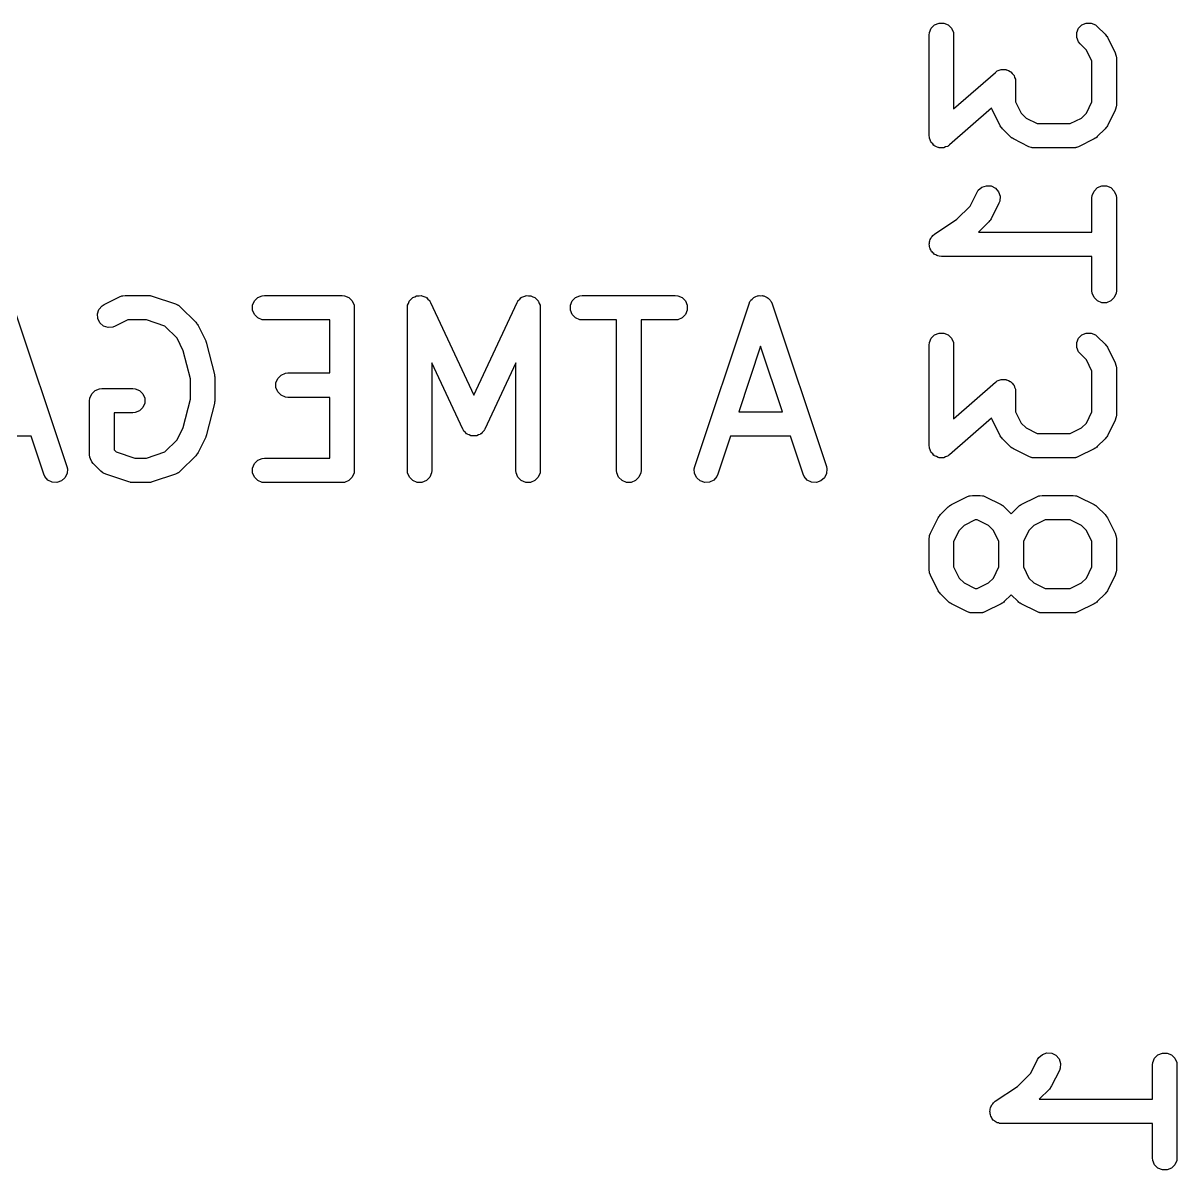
# Model space of a CAD drawing. Header units: inches. Extents: x -2.1 to 1.75, y 0.25 to 2.74.
# Drawn here: x -0.2244 to 0.0547, y 1.2605 to 1.538 of the extents above; entities that cross this region are included whole.
import ezdxf

# ---------------------------------------------------------------- set-up
doc = ezdxf.new("R2010")
doc.units = ezdxf.units.IN
doc.header["$MEASUREMENT"] = 0
doc.layers.add('BLACK', color=250, linetype='CONTINUOUS')

msp = doc.modelspace()

# ---------------------------------------------------------------- linework, layer by layer
at = {"layer": 'BLACK', "linetype": 'CONTINUOUS'}
for p, q in [((-0.00389, 1.53756), (-0.00283, 1.538)), ((-0.00283, 1.538), (-0.00168, 1.538)), ((-0.00168, 1.538), (-0.00061, 1.53756)), ((0.03173, 1.53756), (0.03279, 1.538)), ((0.03279, 1.538), (0.03395, 1.538)), ((0.03395, 1.538), (0.03501, 1.53756)), ((-0.0052, 1.5351), (-0.00515, 1.53568)), ((-0.00515, 1.53568), (-0.00471, 1.53674)), ((-0.00471, 1.53674), (-0.00389, 1.53756)), ((-0.00061, 1.53756), (0.0002, 1.53674)), ((0.0002, 1.53674), (0.00064, 1.53568)), ((0.00064, 1.53568), (0.0007, 1.5351)), ((0.03047, 1.53568), (0.03091, 1.53674)), ((0.03047, 1.53453), (0.03047, 1.53568)), ((0.03091, 1.53674), (0.03173, 1.53756)), ((0.03501, 1.53756), (0.03546, 1.53719)), ((0.03546, 1.53719), (0.03733, 1.53531)), ((0.03733, 1.53531), (0.03752, 1.53509)), ((-0.0052, 1.51073), (-0.0052, 1.5351)), ((0.0007, 1.5351), (0.0007, 1.51724)), ((0.03091, 1.53346), (0.03047, 1.53453)), ((0.03128, 1.53301), (0.03091, 1.53346)), ((0.03282, 1.53148), (0.03128, 1.53301)), ((0.03752, 1.53509), (0.03758, 1.53504)), ((0.03758, 1.53504), (0.03763, 1.53495)), ((0.03763, 1.53495), (0.0377, 1.53487)), ((0.0377, 1.53487), (0.03773, 1.53479)), ((0.03773, 1.53479), (0.03789, 1.53455)), ((0.03789, 1.53455), (0.03976, 1.5308)), ((0.03417, 1.52878), (0.03282, 1.53148)), ((0.03976, 1.5308), (0.03997, 1.53026)), ((0.03997, 1.53026), (0.03997, 1.53015)), ((0.03997, 1.53015), (0.04001, 1.53005)), ((0.04001, 1.53005), (0.04007, 1.52948)), ((0.03417, 1.51893), (0.03417, 1.52878)), ((0.04007, 1.52948), (0.04007, 1.51823)), ((0.0007, 1.51724), (0.0108, 1.52607)), ((0.0108, 1.52607), (0.01105, 1.52625)), ((0.01105, 1.52625), (0.01111, 1.52631)), ((0.01111, 1.52631), (0.01116, 1.52633)), ((0.01116, 1.52633), (0.01127, 1.52641)), ((0.01127, 1.52641), (0.01173, 1.52657)), ((0.01173, 1.52657), (0.01217, 1.52675)), ((0.01217, 1.52675), (0.01227, 1.52675)), ((0.01227, 1.52675), (0.01236, 1.52678)), ((0.01236, 1.52678), (0.01284, 1.52675)), ((0.01284, 1.52675), (0.01332, 1.52675)), ((0.01332, 1.52675), (0.01341, 1.52671)), ((0.01341, 1.52671), (0.01351, 1.5267)), ((0.01351, 1.5267), (0.01394, 1.52649)), ((0.01394, 1.52649), (0.01439, 1.52631)), ((0.01439, 1.52631), (0.01446, 1.52624)), ((0.01446, 1.52624), (0.01455, 1.52619)), ((0.01455, 1.52619), (0.01486, 1.52583)), ((0.01486, 1.52583), (0.0152, 1.52549)), ((0.0152, 1.52549), (0.01524, 1.5254)), ((0.01524, 1.5254), (0.01531, 1.52533)), ((0.01531, 1.52533), (0.01546, 1.52487)), ((0.01546, 1.52487), (0.01564, 1.52443)), ((0.01564, 1.52443), (0.01566, 1.52429)), ((0.01566, 1.52429), (0.01567, 1.52423)), ((0.01567, 1.52423), (0.01567, 1.52416)), ((0.01567, 1.52416), (0.0157, 1.52385)), ((0.0157, 1.52385), (0.0157, 1.51893)), ((0.0157, 1.51893), (0.01705, 1.51623)), ((0.03282, 1.51623), (0.03417, 1.51893)), ((0.0099, 1.51744), (-0.00031, 1.50851)), ((0.01011, 1.51691), (0.0099, 1.51744)), ((0.01198, 1.51316), (0.01011, 1.51691)), ((0.01705, 1.51623), (0.01825, 1.51503)), ((0.03162, 1.51503), (0.03282, 1.51623)), ((0.03976, 1.51691), (0.03789, 1.51316)), ((0.03997, 1.51745), (0.03976, 1.51691)), ((0.04001, 1.51765), (0.03997, 1.51755)), ((0.03997, 1.51755), (0.03997, 1.51745)), ((0.04007, 1.51823), (0.04001, 1.51765)), ((0.01214, 1.51291), (0.01198, 1.51316)), ((0.01217, 1.51284), (0.01214, 1.51291)), ((0.01825, 1.51503), (0.02094, 1.51368)), ((0.02094, 1.51368), (0.02892, 1.51368)), ((0.02892, 1.51368), (0.03162, 1.51503)), ((0.03773, 1.51291), (0.0377, 1.51284)), ((0.03789, 1.51316), (0.03773, 1.51291)), ((-0.00517, 1.51042), (-0.0052, 1.51073)), ((-0.00518, 1.51035), (-0.00517, 1.51042)), ((-0.00516, 1.51029), (-0.00518, 1.51035)), ((-0.00515, 1.51015), (-0.00516, 1.51029)), ((-0.00496, 1.50971), (-0.00515, 1.51015)), ((0.01223, 1.51276), (0.01217, 1.51284)), ((0.01229, 1.51267), (0.01223, 1.51276)), ((0.01235, 1.51262), (0.01229, 1.51267)), ((0.01253, 1.51239), (0.01235, 1.51262)), ((0.01441, 1.51052), (0.01253, 1.51239)), ((0.01463, 1.51033), (0.01441, 1.51052)), ((0.01469, 1.51027), (0.01463, 1.51033)), ((0.01477, 1.51022), (0.01469, 1.51027)), ((0.01486, 1.51015), (0.01477, 1.51022)), ((0.01493, 1.51012), (0.01486, 1.51015)), ((0.01518, 1.50996), (0.01493, 1.51012)), ((0.03494, 1.51012), (0.03469, 1.50996)), ((0.03501, 1.51015), (0.03494, 1.51012)), ((0.03509, 1.51022), (0.03501, 1.51015)), ((0.03518, 1.51027), (0.03509, 1.51022)), ((0.03523, 1.51033), (0.03518, 1.51027)), ((0.03546, 1.51052), (0.03523, 1.51033)), ((0.03733, 1.51239), (0.03546, 1.51052)), ((0.03752, 1.51262), (0.03733, 1.51239)), ((0.03758, 1.51267), (0.03752, 1.51262)), ((0.03763, 1.51276), (0.03758, 1.51267)), ((0.0377, 1.51284), (0.03763, 1.51276)), ((-0.00481, 1.50926), (-0.00496, 1.50971)), ((-0.00474, 1.50918), (-0.00481, 1.50926)), ((-0.00471, 1.50909), (-0.00474, 1.50918)), ((-0.00437, 1.50875), (-0.00471, 1.50909)), ((-0.00405, 1.50839), (-0.00437, 1.50875)), ((-0.00396, 1.50834), (-0.00405, 1.50839)), ((-0.00389, 1.50827), (-0.00396, 1.50834)), ((-0.00345, 1.50809), (-0.00389, 1.50827)), ((-0.00302, 1.50788), (-0.00345, 1.50809)), ((-0.00292, 1.50787), (-0.00302, 1.50788)), ((-0.00283, 1.50783), (-0.00292, 1.50787)), ((-0.00235, 1.50783), (-0.00283, 1.50783)), ((-0.00187, 1.5078), (-0.00235, 1.50783)), ((-0.00177, 1.50783), (-0.00187, 1.5078)), ((-0.00168, 1.50783), (-0.00177, 1.50783)), ((-0.00123, 1.50802), (-0.00168, 1.50783)), ((-0.00078, 1.50817), (-0.00123, 1.50802)), ((-0.00066, 1.50825), (-0.00078, 1.50817)), ((-0.00061, 1.50827), (-0.00066, 1.50825)), ((-0.00056, 1.50833), (-0.00061, 1.50827)), ((-0.00031, 1.50851), (-0.00056, 1.50833)), ((0.01893, 1.50809), (0.01518, 1.50996)), ((0.01947, 1.50788), (0.01893, 1.50809)), ((0.01957, 1.50787), (0.01947, 1.50788)), ((0.01967, 1.50783), (0.01957, 1.50787)), ((0.02025, 1.50778), (0.01967, 1.50783)), ((0.02962, 1.50778), (0.02025, 1.50778)), ((0.0302, 1.50783), (0.02962, 1.50778)), ((0.03029, 1.50787), (0.0302, 1.50783)), ((0.0304, 1.50788), (0.03029, 1.50787)), ((0.03094, 1.50809), (0.0304, 1.50788)), ((0.03469, 1.50996), (0.03094, 1.50809)), ((0.0047, 1.49373), (0.00636, 1.49705)), ((0.00636, 1.49705), (0.00666, 1.49754)), ((0.00666, 1.49754), (0.00754, 1.4983)), ((0.00754, 1.4983), (0.00863, 1.49866)), ((0.00863, 1.49866), (0.00978, 1.49858)), ((0.00978, 1.49858), (0.01081, 1.49806)), ((0.01081, 1.49806), (0.01156, 1.49719)), ((0.01156, 1.49719), (0.01193, 1.4961)), ((0.03417, 1.49573), (0.03422, 1.49631)), ((0.03422, 1.49631), (0.03466, 1.49737)), ((0.03466, 1.49737), (0.03548, 1.49819)), ((0.03548, 1.49819), (0.03654, 1.49863)), ((0.03654, 1.49863), (0.03769, 1.49863)), ((0.03769, 1.49863), (0.03876, 1.49819)), ((0.03876, 1.49819), (0.03957, 1.49737)), ((0.03957, 1.49737), (0.04001, 1.49631)), ((0.04001, 1.49631), (0.04007, 1.49573)), ((0.00149, 1.49053), (0.0047, 1.49373)), ((0.01164, 1.49441), (0.00976, 1.49066)), ((0.01185, 1.49495), (0.01164, 1.49441)), ((0.01193, 1.4961), (0.01185, 1.49495)), ((0.03417, 1.48744), (0.03417, 1.49573)), ((0.04007, 1.49573), (0.04007, 1.47323)), ((0.00976, 1.49066), (0.00961, 1.49041)), ((-0.00389, 1.48694), (0.00149, 1.49053)), ((0.00921, 1.48989), (0.00675, 1.48744)), ((0.0094, 1.49012), (0.00921, 1.48989)), ((0.00946, 1.49017), (0.0094, 1.49012)), ((0.00951, 1.49026), (0.00946, 1.49017)), ((0.00958, 1.49034), (0.00951, 1.49026)), ((0.00961, 1.49041), (0.00958, 1.49034)), ((-0.00515, 1.48506), (-0.00504, 1.48533)), ((-0.00515, 1.48477), (-0.00515, 1.48506)), ((-0.00504, 1.48533), (-0.00498, 1.48562)), ((-0.00498, 1.48562), (-0.00482, 1.48586)), ((-0.00482, 1.48586), (-0.00471, 1.48612)), ((-0.00471, 1.48612), (-0.0045, 1.48633)), ((-0.0045, 1.48633), (-0.00434, 1.48657)), ((-0.00434, 1.48657), (-0.00389, 1.48694)), ((-0.00389, 1.48694), (-0.00389, 1.48694)), ((-0.00389, 1.48694), (-0.00389, 1.48694)), ((-0.00389, 1.48694), (-0.00389, 1.48694)), ((0.00675, 1.48744), (0.03417, 1.48744)), ((-0.0052, 1.48449), (-0.00515, 1.48477)), ((-0.00515, 1.4842), (-0.0052, 1.48449)), ((-0.00515, 1.48391), (-0.00515, 1.4842)), ((-0.00504, 1.48364), (-0.00515, 1.48391)), ((-0.00498, 1.48336), (-0.00504, 1.48364)), ((-0.00482, 1.48311), (-0.00498, 1.48336)), ((-0.00471, 1.48284), (-0.00482, 1.48311)), ((-0.0045, 1.48264), (-0.00471, 1.48284)), ((-0.00434, 1.4824), (-0.0045, 1.48264)), ((-0.0041, 1.48223), (-0.00434, 1.4824)), ((-0.00389, 1.48203), (-0.0041, 1.48223)), ((-0.00362, 1.48192), (-0.00389, 1.48203)), ((-0.00338, 1.48176), (-0.00362, 1.48192)), ((-0.0031, 1.4817), (-0.00338, 1.48176)), ((-0.00283, 1.48159), (-0.0031, 1.4817)), ((-0.00226, 1.48153), (-0.00283, 1.48159)), ((-0.00225, 1.48153), (-0.00226, 1.48153)), ((0.03417, 1.48153), (-0.00225, 1.48153)), ((-0.00225, 1.48153), (-0.00225, 1.48153)), ((-0.00225, 1.48153), (-0.00225, 1.48153)), ((0.03417, 1.47323), (0.03417, 1.48153)), ((-0.2048, 1.46991), (-0.20105, 1.47178)), ((-0.20105, 1.47178), (-0.20051, 1.47199)), ((-0.20051, 1.47199), (-0.20041, 1.472)), ((-0.20041, 1.472), (-0.20031, 1.47204)), ((-0.20031, 1.47204), (-0.19973, 1.47209)), ((-0.19973, 1.47209), (-0.19411, 1.47209)), ((-0.19411, 1.47209), (-0.19382, 1.47207)), ((-0.19382, 1.47207), (-0.19374, 1.47207)), ((-0.19374, 1.47207), (-0.19364, 1.47205)), ((-0.19364, 1.47205), (-0.19353, 1.47204)), ((-0.19353, 1.47204), (-0.19346, 1.47201)), ((-0.19346, 1.47201), (-0.19318, 1.47194)), ((-0.19318, 1.47194), (-0.18755, 1.47007)), ((-0.16844, 1.47078), (-0.16763, 1.4716)), ((-0.16763, 1.4716), (-0.16656, 1.47204)), ((-0.16656, 1.47204), (-0.16599, 1.47209)), ((-0.16599, 1.47209), (-0.14724, 1.47209)), ((-0.14724, 1.47209), (-0.14666, 1.47204)), ((-0.14666, 1.47204), (-0.1456, 1.4716)), ((-0.1456, 1.4716), (-0.14479, 1.47078)), ((-0.13095, 1.47078), (-0.13059, 1.47114)), ((-0.13059, 1.47114), (-0.13024, 1.47152)), ((-0.13024, 1.47152), (-0.13018, 1.47155)), ((-0.13018, 1.47155), (-0.13013, 1.4716)), ((-0.13013, 1.4716), (-0.12966, 1.47179)), ((-0.12966, 1.47179), (-0.1292, 1.47201)), ((-0.1292, 1.47201), (-0.12913, 1.47201)), ((-0.12913, 1.47201), (-0.12907, 1.47204)), ((-0.12907, 1.47204), (-0.12856, 1.47204)), ((-0.12856, 1.47204), (-0.12804, 1.47206)), ((-0.12804, 1.47206), (-0.12798, 1.47204)), ((-0.12798, 1.47204), (-0.12792, 1.47204)), ((-0.12792, 1.47204), (-0.12744, 1.47184)), ((-0.12744, 1.47184), (-0.12696, 1.47167)), ((-0.12696, 1.47167), (-0.12691, 1.47162)), ((-0.12691, 1.47162), (-0.12685, 1.4716)), ((-0.12685, 1.4716), (-0.12649, 1.47123)), ((-0.12649, 1.47123), (-0.12611, 1.47089)), ((-0.10463, 1.47089), (-0.10425, 1.47123)), ((-0.10425, 1.47123), (-0.10389, 1.4716)), ((-0.10389, 1.4716), (-0.10383, 1.47162)), ((-0.10383, 1.47162), (-0.10378, 1.47167)), ((-0.10378, 1.47167), (-0.1033, 1.47184)), ((-0.1033, 1.47184), (-0.10282, 1.47204)), ((-0.10282, 1.47204), (-0.10276, 1.47204)), ((-0.10276, 1.47204), (-0.10269, 1.47206)), ((-0.10269, 1.47206), (-0.10218, 1.47204)), ((-0.10218, 1.47204), (-0.10167, 1.47204)), ((-0.10167, 1.47204), (-0.10161, 1.47201)), ((-0.10161, 1.47201), (-0.10154, 1.47201)), ((-0.10154, 1.47201), (-0.10108, 1.47179)), ((-0.10108, 1.47179), (-0.10061, 1.4716)), ((-0.10061, 1.4716), (-0.10056, 1.47155)), ((-0.10056, 1.47155), (-0.1005, 1.47152)), ((-0.1005, 1.47152), (-0.10015, 1.47114)), ((-0.10015, 1.47114), (-0.09979, 1.47078)), ((-0.09158, 1.47078), (-0.09076, 1.4716)), ((-0.09076, 1.4716), (-0.0897, 1.47204)), ((-0.0897, 1.47204), (-0.08912, 1.47209)), ((-0.08912, 1.47209), (-0.06663, 1.47209)), ((-0.06663, 1.47209), (-0.06605, 1.47204)), ((-0.06605, 1.47204), (-0.06499, 1.4716)), ((-0.06499, 1.4716), (-0.06417, 1.47078)), ((-0.04834, 1.47095), (-0.04806, 1.47119)), ((-0.04806, 1.47119), (-0.04781, 1.47147)), ((-0.04781, 1.47147), (-0.04762, 1.47157)), ((-0.04762, 1.47157), (-0.04747, 1.47171)), ((-0.04747, 1.47171), (-0.04711, 1.47182)), ((-0.04711, 1.47182), (-0.04678, 1.47199)), ((-0.04678, 1.47199), (-0.04657, 1.472)), ((-0.04657, 1.472), (-0.04637, 1.47207)), ((-0.04637, 1.47207), (-0.046, 1.47204)), ((-0.046, 1.47204), (-0.04563, 1.47207)), ((-0.04563, 1.47207), (-0.04543, 1.472)), ((-0.04543, 1.472), (-0.04522, 1.47199)), ((-0.04522, 1.47199), (-0.04489, 1.47182)), ((-0.04489, 1.47182), (-0.04454, 1.47171)), ((-0.04454, 1.47171), (-0.04438, 1.47157)), ((-0.04438, 1.47157), (-0.04419, 1.47147)), ((-0.04419, 1.47147), (-0.04395, 1.47119)), ((-0.04395, 1.47119), (-0.04367, 1.47095)), ((0.03422, 1.47266), (0.03417, 1.47323)), ((0.03466, 1.47159), (0.03422, 1.47266)), ((0.03548, 1.47078), (0.03466, 1.47159)), ((0.03957, 1.47159), (0.03876, 1.47078)), ((0.04001, 1.47266), (0.03957, 1.47159)), ((0.04007, 1.47323), (0.04001, 1.47266)), ((-0.22693, 1.47007), (-0.21381, 1.4307)), ((-0.20641, 1.46764), (-0.20605, 1.46873)), ((-0.20605, 1.46873), (-0.20529, 1.4696)), ((-0.20529, 1.4696), (-0.2048, 1.46991)), ((-0.18755, 1.47007), (-0.18702, 1.46983)), ((-0.18702, 1.46983), (-0.18694, 1.46976)), ((-0.18694, 1.46976), (-0.18684, 1.46972)), ((-0.18684, 1.46972), (-0.1864, 1.46935)), ((-0.1864, 1.46935), (-0.18265, 1.4656)), ((-0.16888, 1.46972), (-0.16844, 1.47078)), ((-0.16888, 1.46856), (-0.16888, 1.46972)), ((-0.16844, 1.4675), (-0.16888, 1.46856)), ((-0.14479, 1.47078), (-0.14434, 1.46972)), ((-0.14434, 1.46972), (-0.14429, 1.46914)), ((-0.14429, 1.46914), (-0.14429, 1.42977)), ((-0.13145, 1.46914), (-0.13141, 1.46952)), ((-0.13145, 1.42977), (-0.13145, 1.46914)), ((-0.13141, 1.46959), (-0.1314, 1.46963)), ((-0.13141, 1.46952), (-0.13141, 1.46959)), ((-0.1314, 1.46963), (-0.13139, 1.46972)), ((-0.13139, 1.46972), (-0.13119, 1.47019)), ((-0.13119, 1.47019), (-0.13102, 1.47067)), ((-0.13102, 1.47067), (-0.13097, 1.47072)), ((-0.13097, 1.47072), (-0.13095, 1.47078)), ((-0.12611, 1.47089), (-0.12607, 1.47081)), ((-0.12607, 1.47081), (-0.12604, 1.47078)), ((-0.12604, 1.47078), (-0.12601, 1.47072)), ((-0.12601, 1.47072), (-0.12582, 1.47039)), ((-0.12582, 1.47039), (-0.11537, 1.448)), ((-0.11537, 1.448), (-0.10492, 1.47039)), ((-0.10492, 1.47039), (-0.10473, 1.47072)), ((-0.10473, 1.47072), (-0.1047, 1.47078)), ((-0.1047, 1.47078), (-0.10467, 1.47081)), ((-0.10467, 1.47081), (-0.10463, 1.47089)), ((-0.09979, 1.47078), (-0.09977, 1.47072)), ((-0.09977, 1.47072), (-0.09972, 1.47067)), ((-0.09972, 1.47067), (-0.09955, 1.47019)), ((-0.09955, 1.47019), (-0.09935, 1.46972)), ((-0.09935, 1.46972), (-0.09934, 1.46963)), ((-0.09934, 1.46963), (-0.09933, 1.46959)), ((-0.09933, 1.46959), (-0.09933, 1.46952)), ((-0.09933, 1.46952), (-0.09929, 1.46914)), ((-0.09929, 1.46914), (-0.09929, 1.42977)), ((-0.09202, 1.46972), (-0.09158, 1.47078)), ((-0.09202, 1.46856), (-0.09202, 1.46972)), ((-0.09158, 1.4675), (-0.09202, 1.46856)), ((-0.06417, 1.47078), (-0.06373, 1.46972)), ((-0.06373, 1.46856), (-0.06417, 1.4675)), ((-0.06373, 1.46972), (-0.06373, 1.46856)), ((-0.06193, 1.4307), (-0.0488, 1.47007)), ((-0.0488, 1.47007), (-0.04857, 1.4706)), ((-0.04857, 1.4706), (-0.04843, 1.47076)), ((-0.04843, 1.47076), (-0.04834, 1.47095)), ((-0.04367, 1.47095), (-0.04358, 1.47076)), ((-0.04358, 1.47076), (-0.04344, 1.4706)), ((-0.04344, 1.4706), (-0.0432, 1.47007)), ((-0.0432, 1.47007), (-0.03008, 1.4307)), ((0.03654, 1.47034), (0.03548, 1.47078)), ((0.03769, 1.47034), (0.03654, 1.47034)), ((0.03876, 1.47078), (0.03769, 1.47034)), ((-0.20633, 1.46649), (-0.20641, 1.46764)), ((-0.20582, 1.46546), (-0.20633, 1.46649)), ((-0.20495, 1.4647), (-0.20582, 1.46546)), ((-0.19904, 1.46619), (-0.20216, 1.46463)), ((-0.19459, 1.46619), (-0.19904, 1.46619)), ((-0.19008, 1.46469), (-0.19459, 1.46619)), ((-0.18265, 1.4656), (-0.18246, 1.46538)), ((-0.16763, 1.46669), (-0.16844, 1.4675)), ((-0.16656, 1.46624), (-0.16763, 1.46669)), ((-0.16599, 1.46619), (-0.16656, 1.46624)), ((-0.15019, 1.46619), (-0.16599, 1.46619)), ((-0.15019, 1.45335), (-0.15019, 1.46619)), ((-0.09076, 1.46669), (-0.09158, 1.4675)), ((-0.0897, 1.46624), (-0.09076, 1.46669)), ((-0.08912, 1.46619), (-0.0897, 1.46624)), ((-0.08083, 1.46619), (-0.08912, 1.46619)), ((-0.08083, 1.42977), (-0.08083, 1.46619)), ((-0.06663, 1.46619), (-0.07492, 1.46619)), ((-0.07492, 1.46619), (-0.07492, 1.42977)), ((-0.06605, 1.46624), (-0.06663, 1.46619)), ((-0.06499, 1.46669), (-0.06605, 1.46624)), ((-0.06417, 1.4675), (-0.06499, 1.46669)), ((-0.20385, 1.46434), (-0.20495, 1.4647)), ((-0.2027, 1.46442), (-0.20385, 1.46434)), ((-0.20216, 1.46463), (-0.2027, 1.46442)), ((-0.18716, 1.46177), (-0.19008, 1.46469)), ((-0.18246, 1.46538), (-0.1824, 1.46533)), ((-0.1824, 1.46533), (-0.18235, 1.46524)), ((-0.18235, 1.46524), (-0.18228, 1.46516)), ((-0.18228, 1.46516), (-0.18225, 1.46509)), ((-0.18225, 1.46509), (-0.18209, 1.46484)), ((-0.18209, 1.46484), (-0.18022, 1.46109)), ((-0.00389, 1.46257), (-0.00283, 1.46301)), ((-0.00283, 1.46301), (-0.00168, 1.46301)), ((-0.00168, 1.46301), (-0.00061, 1.46257)), ((0.03173, 1.46257), (0.03279, 1.46301)), ((0.03279, 1.46301), (0.03395, 1.46301)), ((0.03395, 1.46301), (0.03501, 1.46257)), ((-0.18565, 1.45874), (-0.18716, 1.46177)), ((-0.18022, 1.46109), (-0.1802, 1.46105)), ((-0.1802, 1.46105), (-0.18019, 1.46103)), ((-0.18019, 1.46103), (-0.18011, 1.46079)), ((-0.18011, 1.46079), (-0.18001, 1.46055)), ((-0.18001, 1.46055), (-0.18001, 1.46053)), ((-0.18001, 1.46053), (-0.18, 1.46048)), ((-0.18, 1.46048), (-0.17812, 1.45298)), ((-0.0052, 1.46011), (-0.00515, 1.46069)), ((-0.0052, 1.43574), (-0.0052, 1.46011)), ((-0.00515, 1.46069), (-0.00471, 1.46175)), ((-0.00471, 1.46175), (-0.00389, 1.46257)), ((-0.00061, 1.46257), (0.0002, 1.46175)), ((0.0002, 1.46175), (0.00064, 1.46069)), ((0.00064, 1.46069), (0.0007, 1.46011)), ((0.0007, 1.46011), (0.0007, 1.44225)), ((0.03047, 1.46069), (0.03091, 1.46175)), ((0.03047, 1.45953), (0.03047, 1.46069)), ((0.03091, 1.46175), (0.03173, 1.46257)), ((0.03501, 1.46257), (0.03546, 1.4622)), ((0.03546, 1.4622), (0.03733, 1.46032)), ((0.03733, 1.46032), (0.03752, 1.4601)), ((0.03752, 1.4601), (0.03758, 1.46005)), ((0.03758, 1.46005), (0.03763, 1.45996)), ((0.03763, 1.45996), (0.0377, 1.45988)), ((0.0377, 1.45988), (0.03773, 1.4598)), ((-0.18394, 1.4519), (-0.18565, 1.45874)), ((-0.046, 1.4598), (-0.05128, 1.44397)), ((-0.04073, 1.44397), (-0.046, 1.4598)), ((0.03091, 1.45847), (0.03047, 1.45953)), ((0.03128, 1.45802), (0.03091, 1.45847)), ((0.03282, 1.45649), (0.03128, 1.45802)), ((0.03773, 1.4598), (0.03789, 1.45956)), ((0.03789, 1.45956), (0.03976, 1.45581)), ((-0.11805, 1.43977), (-0.12554, 1.45583)), ((-0.12554, 1.45583), (-0.12554, 1.42977)), ((-0.1052, 1.45583), (-0.11269, 1.43977)), ((-0.1052, 1.42977), (-0.1052, 1.45583)), ((0.03417, 1.45379), (0.03282, 1.45649)), ((0.03976, 1.45581), (0.03997, 1.45527)), ((0.03997, 1.45527), (0.03997, 1.45516)), ((0.03997, 1.45516), (0.04001, 1.45506)), ((0.04001, 1.45506), (0.04007, 1.45449)), ((0.04007, 1.45449), (0.04007, 1.44324)), ((-0.18394, 1.44701), (-0.18394, 1.4519)), ((-0.17812, 1.45298), (-0.17811, 1.45288)), ((-0.17811, 1.45288), (-0.17809, 1.45284)), ((-0.17809, 1.45284), (-0.17807, 1.45263)), ((-0.17807, 1.45263), (-0.17804, 1.45241)), ((-0.17804, 1.45241), (-0.17804, 1.45237)), ((-0.17804, 1.45237), (-0.17803, 1.45227)), ((-0.17803, 1.45227), (-0.17803, 1.44664)), ((-0.16326, 1.45097), (-0.16282, 1.45203)), ((-0.16282, 1.45203), (-0.162, 1.45285)), ((-0.162, 1.45285), (-0.16094, 1.45329)), ((-0.16094, 1.45329), (-0.16036, 1.45335)), ((-0.16036, 1.45335), (-0.15019, 1.45335)), ((0.01127, 1.45142), (0.01173, 1.45157)), ((0.01173, 1.45157), (0.01217, 1.45176)), ((0.01217, 1.45176), (0.01227, 1.45176)), ((0.01227, 1.45176), (0.01236, 1.45179)), ((0.01236, 1.45179), (0.01284, 1.45176)), ((0.01284, 1.45176), (0.01332, 1.45176)), ((0.01332, 1.45176), (0.01341, 1.45172)), ((0.01341, 1.45172), (0.01351, 1.45171)), ((0.01351, 1.45171), (0.01394, 1.4515)), ((0.01394, 1.4515), (0.01439, 1.45132)), ((0.03417, 1.44393), (0.03417, 1.45379)), ((-0.20781, 1.44828), (-0.207, 1.4491)), ((-0.207, 1.4491), (-0.20593, 1.44954)), ((-0.20593, 1.44954), (-0.20536, 1.4496)), ((-0.20536, 1.4496), (-0.19786, 1.4496)), ((-0.19786, 1.4496), (-0.19728, 1.44954)), ((-0.19728, 1.44954), (-0.19622, 1.4491)), ((-0.19622, 1.4491), (-0.1954, 1.44828)), ((-0.16326, 1.44982), (-0.16326, 1.45097)), ((-0.16282, 1.44875), (-0.16326, 1.44982)), ((-0.162, 1.44794), (-0.16282, 1.44875)), ((0.0007, 1.44225), (0.0108, 1.45108)), ((0.0108, 1.45108), (0.01105, 1.45126)), ((0.01105, 1.45126), (0.01111, 1.45132)), ((0.01111, 1.45132), (0.01116, 1.45134)), ((0.01116, 1.45134), (0.01127, 1.45142)), ((0.01439, 1.45132), (0.01446, 1.45125)), ((0.01446, 1.45125), (0.01455, 1.4512)), ((0.01455, 1.4512), (0.01486, 1.45084)), ((0.01486, 1.45084), (0.0152, 1.4505)), ((0.0152, 1.4505), (0.01524, 1.45041)), ((0.01524, 1.45041), (0.01531, 1.45034)), ((0.01531, 1.45034), (0.01546, 1.44988)), ((0.01546, 1.44988), (0.01564, 1.44944)), ((0.01564, 1.44944), (0.01566, 1.4493)), ((0.01566, 1.4493), (0.01567, 1.44924)), ((0.01567, 1.44924), (0.01567, 1.44917)), ((0.01567, 1.44917), (0.0157, 1.44886)), ((0.0157, 1.44886), (0.0157, 1.44393)), ((-0.20831, 1.44664), (-0.20825, 1.44722)), ((-0.20831, 1.43352), (-0.20831, 1.44664)), ((-0.20825, 1.44722), (-0.20781, 1.44828)), ((-0.1954, 1.44828), (-0.19496, 1.44722)), ((-0.19496, 1.44607), (-0.1954, 1.445)), ((-0.19496, 1.44722), (-0.19496, 1.44607)), ((-0.18565, 1.44018), (-0.18394, 1.44701)), ((-0.17812, 1.44593), (-0.18, 1.43843)), ((-0.17811, 1.44603), (-0.17812, 1.44593)), ((-0.17809, 1.44607), (-0.17811, 1.44603)), ((-0.17807, 1.44628), (-0.17809, 1.44607)), ((-0.17804, 1.4465), (-0.17807, 1.44628)), ((-0.17803, 1.44664), (-0.17804, 1.44654)), ((-0.17804, 1.44654), (-0.17804, 1.4465)), ((-0.16094, 1.4475), (-0.162, 1.44794)), ((-0.16036, 1.44744), (-0.16094, 1.4475)), ((-0.15019, 1.44744), (-0.16036, 1.44744)), ((-0.15019, 1.43272), (-0.15019, 1.44744)), ((-0.19786, 1.44369), (-0.20241, 1.44369)), ((-0.20241, 1.44369), (-0.20241, 1.43474)), ((-0.19728, 1.44375), (-0.19786, 1.44369)), ((-0.19622, 1.44419), (-0.19728, 1.44375)), ((-0.1954, 1.445), (-0.19622, 1.44419)), ((-0.05128, 1.44397), (-0.04073, 1.44397)), ((0.0157, 1.44393), (0.01705, 1.44124)), ((0.03282, 1.44124), (0.03417, 1.44393)), ((0.04007, 1.44324), (0.04001, 1.44266)), ((0.0099, 1.44245), (-0.00031, 1.43352)), ((0.01011, 1.44192), (0.0099, 1.44245)), ((0.01198, 1.43817), (0.01011, 1.44192)), ((0.01705, 1.44124), (0.01825, 1.44004)), ((0.03162, 1.44004), (0.03282, 1.44124)), ((0.03976, 1.44192), (0.03789, 1.43817)), ((0.03997, 1.44246), (0.03976, 1.44192)), ((0.04001, 1.44266), (0.03997, 1.44256)), ((0.03997, 1.44256), (0.03997, 1.44246)), ((-0.22248, 1.43807), (-0.23698, 1.43807)), ((-0.21941, 1.42884), (-0.22248, 1.43807)), ((-0.18716, 1.43714), (-0.18565, 1.44018)), ((-0.18022, 1.43782), (-0.18209, 1.43407)), ((-0.1802, 1.43787), (-0.18022, 1.43782)), ((-0.18019, 1.43788), (-0.1802, 1.43787)), ((-0.1801, 1.43813), (-0.18019, 1.43788)), ((-0.18001, 1.43836), (-0.1801, 1.43813)), ((-0.18, 1.43843), (-0.18001, 1.43839)), ((-0.18001, 1.43839), (-0.18001, 1.43836)), ((-0.11792, 1.43956), (-0.11805, 1.43977)), ((-0.11789, 1.43949), (-0.11792, 1.43956)), ((-0.11785, 1.43944), (-0.11789, 1.43949)), ((-0.11775, 1.43927), (-0.11785, 1.43944)), ((-0.11742, 1.43897), (-0.11775, 1.43927)), ((-0.11712, 1.43864), (-0.11742, 1.43897)), ((-0.117, 1.43858), (-0.11712, 1.43864)), ((-0.1169, 1.43849), (-0.117, 1.43858)), ((-0.11648, 1.43834), (-0.1169, 1.43849)), ((-0.11607, 1.43815), (-0.11648, 1.43834)), ((-0.11594, 1.43815), (-0.11607, 1.43815)), ((-0.11582, 1.4381), (-0.11594, 1.43815)), ((-0.11537, 1.43812), (-0.11582, 1.4381)), ((-0.11492, 1.4381), (-0.11537, 1.43812)), ((-0.1148, 1.43815), (-0.11492, 1.4381)), ((-0.11467, 1.43815), (-0.1148, 1.43815)), ((-0.11426, 1.43834), (-0.11467, 1.43815)), ((-0.11384, 1.43849), (-0.11426, 1.43834)), ((-0.11374, 1.43858), (-0.11384, 1.43849)), ((-0.11362, 1.43864), (-0.11374, 1.43858)), ((-0.11332, 1.43897), (-0.11362, 1.43864)), ((-0.11299, 1.43927), (-0.11332, 1.43897)), ((-0.11289, 1.43944), (-0.11299, 1.43927)), ((-0.11284, 1.43949), (-0.11289, 1.43944)), ((-0.11282, 1.43956), (-0.11284, 1.43949)), ((-0.11269, 1.43977), (-0.11282, 1.43956)), ((-0.05325, 1.43807), (-0.05633, 1.42884)), ((-0.03876, 1.43807), (-0.05325, 1.43807)), ((-0.03568, 1.42884), (-0.03876, 1.43807)), ((0.01214, 1.43792), (0.01198, 1.43817)), ((0.01217, 1.43785), (0.01214, 1.43792)), ((0.01223, 1.43777), (0.01217, 1.43785)), ((0.01229, 1.43768), (0.01223, 1.43777)), ((0.01235, 1.43763), (0.01229, 1.43768)), ((0.01253, 1.4374), (0.01235, 1.43763)), ((0.01825, 1.44004), (0.02094, 1.43869)), ((0.02094, 1.43869), (0.02892, 1.43869)), ((0.02892, 1.43869), (0.03162, 1.44004)), ((0.03752, 1.43763), (0.03733, 1.4374)), ((0.03758, 1.43768), (0.03752, 1.43763)), ((0.03763, 1.43777), (0.03758, 1.43768)), ((0.0377, 1.43785), (0.03763, 1.43777)), ((0.03773, 1.43792), (0.0377, 1.43785)), ((0.03789, 1.43817), (0.03773, 1.43792)), ((-0.20241, 1.43474), (-0.20189, 1.43423)), ((-0.19008, 1.43423), (-0.18716, 1.43714)), ((-0.00517, 1.43543), (-0.0052, 1.43574)), ((-0.00518, 1.43536), (-0.00517, 1.43543)), ((-0.00516, 1.4353), (-0.00518, 1.43536)), ((-0.00515, 1.43516), (-0.00516, 1.4353)), ((-0.00496, 1.43472), (-0.00515, 1.43516)), ((-0.00481, 1.43427), (-0.00496, 1.43472)), ((0.01441, 1.43553), (0.01253, 1.4374)), ((0.01463, 1.43534), (0.01441, 1.43553)), ((0.01469, 1.43528), (0.01463, 1.43534)), ((0.01477, 1.43522), (0.01469, 1.43528)), ((0.01486, 1.43516), (0.01477, 1.43522)), ((0.01493, 1.43513), (0.01486, 1.43516)), ((0.01518, 1.43497), (0.01493, 1.43513)), ((0.01893, 1.4331), (0.01518, 1.43497)), ((0.03469, 1.43497), (0.03094, 1.4331)), ((0.03494, 1.43513), (0.03469, 1.43497)), ((0.03501, 1.43516), (0.03494, 1.43513)), ((0.03509, 1.43522), (0.03501, 1.43516)), ((0.03518, 1.43528), (0.03509, 1.43522)), ((0.03523, 1.43534), (0.03518, 1.43528)), ((0.03546, 1.43553), (0.03523, 1.43534)), ((0.03733, 1.4374), (0.03546, 1.43553)), ((-0.20825, 1.43294), (-0.20831, 1.43352)), ((-0.2081, 1.43257), (-0.20825, 1.43294)), ((-0.20781, 1.43188), (-0.2081, 1.43257)), ((-0.20189, 1.43423), (-0.19738, 1.43272)), ((-0.19738, 1.43272), (-0.19459, 1.43272)), ((-0.19459, 1.43272), (-0.19008, 1.43423)), ((-0.18265, 1.43331), (-0.1864, 1.42956)), ((-0.18246, 1.43353), (-0.18265, 1.43331)), ((-0.1824, 1.43358), (-0.18246, 1.43353)), ((-0.18235, 1.43367), (-0.1824, 1.43358)), ((-0.18228, 1.43375), (-0.18235, 1.43367)), ((-0.18225, 1.43383), (-0.18228, 1.43375)), ((-0.18209, 1.43407), (-0.18225, 1.43383)), ((-0.16844, 1.43141), (-0.16763, 1.43223)), ((-0.16763, 1.43223), (-0.16656, 1.43267)), ((-0.16656, 1.43267), (-0.16599, 1.43272)), ((-0.16599, 1.43272), (-0.15019, 1.43272)), ((-0.00474, 1.43419), (-0.00481, 1.43427)), ((-0.00471, 1.4341), (-0.00474, 1.43419)), ((-0.00437, 1.43376), (-0.00471, 1.4341)), ((-0.00405, 1.4334), (-0.00437, 1.43376)), ((-0.00396, 1.43335), (-0.00405, 1.4334)), ((-0.00389, 1.43328), (-0.00396, 1.43335)), ((-0.00345, 1.4331), (-0.00389, 1.43328)), ((-0.00302, 1.43289), (-0.00345, 1.4331)), ((-0.00292, 1.43288), (-0.00302, 1.43289)), ((-0.00283, 1.43284), (-0.00292, 1.43288)), ((-0.00235, 1.43284), (-0.00283, 1.43284)), ((-0.00187, 1.43281), (-0.00235, 1.43284)), ((-0.00177, 1.43284), (-0.00187, 1.43281)), ((-0.00168, 1.43284), (-0.00177, 1.43284)), ((-0.00123, 1.43303), (-0.00168, 1.43284)), ((-0.00078, 1.43318), (-0.00123, 1.43303)), ((-0.00066, 1.43326), (-0.00078, 1.43318)), ((-0.00061, 1.43328), (-0.00066, 1.43326)), ((-0.00056, 1.43334), (-0.00061, 1.43328)), ((-0.00031, 1.43352), (-0.00056, 1.43334)), ((0.01947, 1.43289), (0.01893, 1.4331)), ((0.01957, 1.43288), (0.01947, 1.43289)), ((0.01967, 1.43284), (0.01957, 1.43288)), ((0.02025, 1.43279), (0.01967, 1.43284)), ((0.02962, 1.43279), (0.02025, 1.43279)), ((0.0302, 1.43284), (0.02962, 1.43279)), ((0.03029, 1.43288), (0.0302, 1.43284)), ((0.0304, 1.43289), (0.03029, 1.43288)), ((0.03094, 1.4331), (0.0304, 1.43289)), ((-0.21381, 1.4307), (-0.21368, 1.43014)), ((-0.21368, 1.43014), (-0.21376, 1.42899)), ((-0.20745, 1.43143), (-0.20781, 1.43188)), ((-0.20557, 1.42956), (-0.20745, 1.43143)), ((-0.20512, 1.42919), (-0.20557, 1.42956)), ((-0.20503, 1.42915), (-0.20512, 1.42919)), ((-0.20495, 1.42908), (-0.20503, 1.42915)), ((-0.18694, 1.42915), (-0.18702, 1.42908)), ((-0.18684, 1.42919), (-0.18694, 1.42915)), ((-0.1864, 1.42956), (-0.18684, 1.42919)), ((-0.16888, 1.43035), (-0.16844, 1.43141)), ((-0.16888, 1.42919), (-0.16888, 1.43035)), ((-0.16844, 1.42813), (-0.16888, 1.42919)), ((-0.14434, 1.42919), (-0.14479, 1.42813)), ((-0.14429, 1.42977), (-0.14434, 1.42919)), ((-0.13139, 1.42919), (-0.13145, 1.42977)), ((-0.13095, 1.42813), (-0.13139, 1.42919)), ((-0.1256, 1.42919), (-0.12604, 1.42813)), ((-0.12554, 1.42977), (-0.1256, 1.42919)), ((-0.10514, 1.42919), (-0.1052, 1.42977)), ((-0.1047, 1.42813), (-0.10514, 1.42919)), ((-0.09935, 1.42919), (-0.09979, 1.42813)), ((-0.09929, 1.42977), (-0.09935, 1.42919)), ((-0.08077, 1.42919), (-0.08083, 1.42977)), ((-0.08033, 1.42813), (-0.08077, 1.42919)), ((-0.07498, 1.42919), (-0.07542, 1.42813)), ((-0.07492, 1.42977), (-0.07498, 1.42919)), ((-0.06206, 1.43014), (-0.06193, 1.4307)), ((-0.06197, 1.42899), (-0.06206, 1.43014)), ((-0.03008, 1.4307), (-0.02995, 1.43014)), ((-0.02995, 1.43014), (-0.03003, 1.42899)), ((-0.21917, 1.42831), (-0.21941, 1.42884)), ((-0.21842, 1.42744), (-0.21917, 1.42831)), ((-0.21739, 1.42692), (-0.21842, 1.42744)), ((-0.21624, 1.42684), (-0.21739, 1.42692)), ((-0.21514, 1.42721), (-0.21624, 1.42684)), ((-0.21427, 1.42796), (-0.21514, 1.42721)), ((-0.21376, 1.42899), (-0.21427, 1.42796)), ((-0.20442, 1.42884), (-0.20495, 1.42908)), ((-0.19879, 1.42697), (-0.20442, 1.42884)), ((-0.19851, 1.4269), (-0.19879, 1.42697)), ((-0.19844, 1.42687), (-0.19851, 1.4269)), ((-0.19833, 1.42686), (-0.19844, 1.42687)), ((-0.19823, 1.42684), (-0.19833, 1.42686)), ((-0.19815, 1.42685), (-0.19823, 1.42684)), ((-0.19786, 1.42682), (-0.19815, 1.42685)), ((-0.19411, 1.42682), (-0.19786, 1.42682)), ((-0.19382, 1.42685), (-0.19411, 1.42682)), ((-0.19374, 1.42684), (-0.19382, 1.42685)), ((-0.19364, 1.42686), (-0.19374, 1.42684)), ((-0.19353, 1.42687), (-0.19364, 1.42686)), ((-0.19346, 1.4269), (-0.19353, 1.42687)), ((-0.19318, 1.42697), (-0.19346, 1.4269)), ((-0.18755, 1.42884), (-0.19318, 1.42697)), ((-0.18702, 1.42908), (-0.18755, 1.42884)), ((-0.16763, 1.42732), (-0.16844, 1.42813)), ((-0.16656, 1.42687), (-0.16763, 1.42732)), ((-0.16599, 1.42682), (-0.16656, 1.42687)), ((-0.14724, 1.42682), (-0.16599, 1.42682)), ((-0.14666, 1.42687), (-0.14724, 1.42682)), ((-0.1456, 1.42732), (-0.14666, 1.42687)), ((-0.14479, 1.42813), (-0.1456, 1.42732)), ((-0.13013, 1.42732), (-0.13095, 1.42813)), ((-0.12907, 1.42687), (-0.13013, 1.42732)), ((-0.12792, 1.42687), (-0.12907, 1.42687)), ((-0.12685, 1.42732), (-0.12792, 1.42687)), ((-0.12604, 1.42813), (-0.12685, 1.42732)), ((-0.10389, 1.42732), (-0.1047, 1.42813)), ((-0.10282, 1.42687), (-0.10389, 1.42732)), ((-0.10167, 1.42687), (-0.10282, 1.42687)), ((-0.10061, 1.42732), (-0.10167, 1.42687)), ((-0.09979, 1.42813), (-0.10061, 1.42732)), ((-0.07951, 1.42732), (-0.08033, 1.42813)), ((-0.07845, 1.42687), (-0.07951, 1.42732)), ((-0.0773, 1.42687), (-0.07845, 1.42687)), ((-0.07623, 1.42732), (-0.0773, 1.42687)), ((-0.07542, 1.42813), (-0.07623, 1.42732)), ((-0.06146, 1.42796), (-0.06197, 1.42899)), ((-0.06059, 1.42721), (-0.06146, 1.42796)), ((-0.0595, 1.42684), (-0.06059, 1.42721)), ((-0.05835, 1.42692), (-0.0595, 1.42684)), ((-0.05732, 1.42744), (-0.05835, 1.42692)), ((-0.05656, 1.42831), (-0.05732, 1.42744)), ((-0.05633, 1.42884), (-0.05656, 1.42831)), ((-0.03544, 1.42831), (-0.03568, 1.42884)), ((-0.03469, 1.42744), (-0.03544, 1.42831)), ((-0.03366, 1.42692), (-0.03469, 1.42744)), ((-0.03251, 1.42684), (-0.03366, 1.42692)), ((-0.03142, 1.42721), (-0.03251, 1.42684)), ((-0.03055, 1.42796), (-0.03142, 1.42721)), ((-0.03003, 1.42899), (-0.03055, 1.42796)), ((0.00393, 1.42338), (0.00447, 1.42359)), ((0.00447, 1.42359), (0.00457, 1.4236)), ((0.00457, 1.4236), (0.00467, 1.42364)), ((0.00467, 1.42364), (0.00525, 1.42369)), ((0.00525, 1.42369), (0.00712, 1.42369)), ((0.00712, 1.42369), (0.0077, 1.42364)), ((0.0077, 1.42364), (0.0078, 1.4236)), ((0.0078, 1.4236), (0.0079, 1.42359)), ((0.0079, 1.42359), (0.00844, 1.42338)), ((0.0208, 1.42338), (0.02134, 1.42359)), ((0.02134, 1.42359), (0.02145, 1.4236)), ((0.02145, 1.4236), (0.02154, 1.42364)), ((0.02154, 1.42364), (0.02212, 1.42369)), ((0.02212, 1.42369), (0.02962, 1.42369)), ((0.02962, 1.42369), (0.0302, 1.42364)), ((0.0302, 1.42364), (0.03029, 1.4236)), ((0.03029, 1.4236), (0.0304, 1.42359)), ((0.0304, 1.42359), (0.03094, 1.42338)), ((-0.00246, 1.41908), (-0.00059, 1.42095)), ((-0.00059, 1.42095), (-0.00036, 1.42114)), ((-0.00036, 1.42114), (-0.00031, 1.4212)), ((-0.00031, 1.4212), (-0.00022, 1.42125)), ((-0.00022, 1.42125), (-0.00014, 1.42132)), ((-0.00014, 1.42132), (-0.00007, 1.42135)), ((-0.00007, 1.42135), (0.00018, 1.42151)), ((0.00018, 1.42151), (0.00393, 1.42338)), ((0.00844, 1.42338), (0.01219, 1.42151)), ((0.01219, 1.42151), (0.01244, 1.42135)), ((0.01244, 1.42135), (0.01251, 1.42132)), ((0.01251, 1.42132), (0.01259, 1.42125)), ((0.01259, 1.42125), (0.01268, 1.4212)), ((0.01268, 1.4212), (0.01273, 1.42114)), ((0.01273, 1.42114), (0.01296, 1.42095)), ((0.01296, 1.42095), (0.01462, 1.41929)), ((0.01462, 1.41929), (0.01628, 1.42095)), ((0.01628, 1.42095), (0.01651, 1.42114)), ((0.01651, 1.42114), (0.01656, 1.4212)), ((0.01656, 1.4212), (0.01665, 1.42125)), ((0.01665, 1.42125), (0.01673, 1.42132)), ((0.01673, 1.42132), (0.0168, 1.42135)), ((0.0168, 1.42135), (0.01705, 1.42151)), ((0.01705, 1.42151), (0.0208, 1.42338)), ((0.03094, 1.42338), (0.03469, 1.42151)), ((0.03469, 1.42151), (0.03494, 1.42135)), ((0.03494, 1.42135), (0.03501, 1.42132)), ((0.03501, 1.42132), (0.03509, 1.42125)), ((0.03509, 1.42125), (0.03518, 1.4212)), ((0.03518, 1.4212), (0.03523, 1.42114)), ((0.03523, 1.42114), (0.03546, 1.42095)), ((0.03546, 1.42095), (0.03733, 1.41908)), ((-0.00489, 1.41456), (-0.00302, 1.41831)), ((-0.00302, 1.41831), (-0.00286, 1.41856)), ((-0.00286, 1.41856), (-0.00283, 1.41863)), ((-0.00283, 1.41863), (-0.00277, 1.41871)), ((-0.00277, 1.41871), (-0.00271, 1.4188)), ((-0.00271, 1.4188), (-0.00265, 1.41885)), ((-0.00265, 1.41885), (-0.00246, 1.41908)), ((0.03733, 1.41908), (0.03752, 1.41885)), ((0.03752, 1.41885), (0.03758, 1.4188)), ((0.03758, 1.4188), (0.03763, 1.41871)), ((0.03763, 1.41871), (0.0377, 1.41863)), ((0.0377, 1.41863), (0.03773, 1.41856)), ((0.03773, 1.41856), (0.03789, 1.41831)), ((0.03789, 1.41831), (0.03976, 1.41456)), ((0.00205, 1.41524), (0.0007, 1.41254)), ((0.00325, 1.41644), (0.00205, 1.41524)), ((0.00594, 1.41779), (0.00325, 1.41644)), ((0.00643, 1.41779), (0.00594, 1.41779)), ((0.00912, 1.41644), (0.00643, 1.41779)), ((0.01032, 1.41524), (0.00912, 1.41644)), ((0.01167, 1.41254), (0.01032, 1.41524)), ((0.01892, 1.41524), (0.01757, 1.41254)), ((0.02012, 1.41644), (0.01892, 1.41524)), ((0.02282, 1.41779), (0.02012, 1.41644)), ((0.02892, 1.41779), (0.02282, 1.41779)), ((0.03162, 1.41644), (0.02892, 1.41779)), ((0.03282, 1.41524), (0.03162, 1.41644)), ((0.03417, 1.41254), (0.03282, 1.41524)), ((-0.0052, 1.41324), (-0.00515, 1.41382)), ((-0.0052, 1.40574), (-0.0052, 1.41324)), ((-0.00515, 1.41382), (-0.00511, 1.41392)), ((-0.00511, 1.41392), (-0.0051, 1.41402)), ((-0.0051, 1.41402), (-0.00489, 1.41456)), ((0.0007, 1.41254), (0.0007, 1.40644)), ((0.01167, 1.40644), (0.01167, 1.41254)), ((0.01757, 1.41254), (0.01757, 1.40644)), ((0.03417, 1.40644), (0.03417, 1.41254)), ((0.03976, 1.41456), (0.03997, 1.41402)), ((0.03997, 1.41402), (0.03997, 1.41392)), ((0.03997, 1.41392), (0.04001, 1.41382)), ((0.04001, 1.41382), (0.04007, 1.41324)), ((0.04007, 1.41324), (0.04007, 1.40574)), ((-0.00515, 1.40517), (-0.0052, 1.40574)), ((-0.00511, 1.40507), (-0.00515, 1.40517)), ((-0.0051, 1.40496), (-0.00511, 1.40507)), ((-0.00489, 1.40442), (-0.0051, 1.40496)), ((-0.00302, 1.40067), (-0.00489, 1.40442)), ((0.0007, 1.40644), (0.00205, 1.40374)), ((0.01032, 1.40374), (0.01167, 1.40644)), ((0.01757, 1.40644), (0.01892, 1.40374)), ((0.03282, 1.40374), (0.03417, 1.40644)), ((0.03976, 1.40442), (0.03789, 1.40067)), ((0.03997, 1.40496), (0.03976, 1.40442)), ((0.04001, 1.40517), (0.03997, 1.40507)), ((0.03997, 1.40507), (0.03997, 1.40496)), ((0.04007, 1.40574), (0.04001, 1.40517)), ((0.00205, 1.40374), (0.00325, 1.40254)), ((0.00325, 1.40254), (0.00594, 1.4012)), ((0.00643, 1.4012), (0.00912, 1.40254)), ((0.00912, 1.40254), (0.01032, 1.40374)), ((0.01892, 1.40374), (0.02012, 1.40254)), ((0.02012, 1.40254), (0.02282, 1.4012)), ((0.02892, 1.4012), (0.03162, 1.40254)), ((0.03162, 1.40254), (0.03282, 1.40374)), ((-0.00286, 1.40042), (-0.00302, 1.40067)), ((-0.00283, 1.40035), (-0.00286, 1.40042)), ((-0.00277, 1.40027), (-0.00283, 1.40035)), ((-0.00271, 1.40018), (-0.00277, 1.40027)), ((-0.00265, 1.40013), (-0.00271, 1.40018)), ((-0.00246, 1.3999), (-0.00265, 1.40013)), ((-0.00059, 1.39803), (-0.00246, 1.3999)), ((0.00594, 1.4012), (0.00643, 1.4012)), ((0.01462, 1.39969), (0.01296, 1.39803)), ((0.01628, 1.39803), (0.01462, 1.39969)), ((0.02282, 1.4012), (0.02892, 1.4012)), ((0.03733, 1.3999), (0.03546, 1.39803)), ((0.03752, 1.40013), (0.03733, 1.3999)), ((0.03758, 1.40018), (0.03752, 1.40013)), ((0.03763, 1.40027), (0.03758, 1.40018)), ((0.0377, 1.40035), (0.03763, 1.40027)), ((0.03773, 1.40042), (0.0377, 1.40035)), ((0.03789, 1.40067), (0.03773, 1.40042)), ((-0.00036, 1.39784), (-0.00059, 1.39803)), ((-0.00031, 1.39779), (-0.00036, 1.39784)), ((-0.00022, 1.39773), (-0.00031, 1.39779)), ((-0.00014, 1.39766), (-0.00022, 1.39773)), ((-0.00007, 1.39763), (-0.00014, 1.39766)), ((0.00018, 1.39748), (-0.00007, 1.39763)), ((0.00393, 1.3956), (0.00018, 1.39748)), ((0.01219, 1.39748), (0.00844, 1.3956)), ((0.01244, 1.39763), (0.01219, 1.39748)), ((0.01251, 1.39766), (0.01244, 1.39763)), ((0.01259, 1.39773), (0.01251, 1.39766)), ((0.01268, 1.39779), (0.01259, 1.39773)), ((0.01273, 1.39784), (0.01268, 1.39779)), ((0.01296, 1.39803), (0.01273, 1.39784)), ((0.01651, 1.39784), (0.01628, 1.39803)), ((0.01656, 1.39779), (0.01651, 1.39784)), ((0.01665, 1.39773), (0.01656, 1.39779)), ((0.01673, 1.39766), (0.01665, 1.39773)), ((0.0168, 1.39763), (0.01673, 1.39766)), ((0.01705, 1.39748), (0.0168, 1.39763)), ((0.0208, 1.3956), (0.01705, 1.39748)), ((0.03469, 1.39748), (0.03094, 1.3956)), ((0.03494, 1.39763), (0.03469, 1.39748)), ((0.03501, 1.39766), (0.03494, 1.39763)), ((0.03509, 1.39773), (0.03501, 1.39766)), ((0.03518, 1.39779), (0.03509, 1.39773)), ((0.03523, 1.39784), (0.03518, 1.39779)), ((0.03546, 1.39803), (0.03523, 1.39784)), ((0.00447, 1.3954), (0.00393, 1.3956)), ((0.00457, 1.39539), (0.00447, 1.3954)), ((0.00467, 1.39535), (0.00457, 1.39539)), ((0.00525, 1.39529), (0.00467, 1.39535)), ((0.00712, 1.39529), (0.00525, 1.39529)), ((0.0077, 1.39535), (0.00712, 1.39529)), ((0.0078, 1.39539), (0.0077, 1.39535)), ((0.0079, 1.3954), (0.0078, 1.39539)), ((0.00844, 1.3956), (0.0079, 1.3954)), ((0.02134, 1.3954), (0.0208, 1.3956)), ((0.02145, 1.39539), (0.02134, 1.3954)), ((0.02154, 1.39535), (0.02145, 1.39539)), ((0.02212, 1.39529), (0.02154, 1.39535)), ((0.02962, 1.39529), (0.02212, 1.39529)), ((0.0302, 1.39535), (0.02962, 1.39529)), ((0.03029, 1.39539), (0.0302, 1.39535)), ((0.0304, 1.3954), (0.03029, 1.39539)), ((0.03094, 1.3956), (0.0304, 1.3954)), ((0.01934, 1.28393), (0.021, 1.28725)), ((0.021, 1.28725), (0.02131, 1.28774)), ((0.02131, 1.28774), (0.02218, 1.28849)), ((0.02218, 1.28849), (0.02327, 1.28886)), ((0.02327, 1.28886), (0.02442, 1.28878)), ((0.02442, 1.28878), (0.02545, 1.28826)), ((0.02545, 1.28826), (0.02621, 1.28739)), ((0.02621, 1.28739), (0.02657, 1.2863)), ((0.04887, 1.2865), (0.04931, 1.28757)), ((0.04931, 1.28757), (0.05012, 1.28838)), ((0.05012, 1.28838), (0.05119, 1.28882)), ((0.05119, 1.28882), (0.05234, 1.28882)), ((0.05234, 1.28882), (0.05341, 1.28838)), ((0.05341, 1.28838), (0.05422, 1.28757)), ((0.05422, 1.28757), (0.05466, 1.2865)), ((0.02628, 1.28461), (0.02441, 1.28086)), ((0.02649, 1.28515), (0.02628, 1.28461)), ((0.02657, 1.2863), (0.02649, 1.28515)), ((0.04881, 1.28593), (0.04887, 1.2865)), ((0.04881, 1.27763), (0.04881, 1.28593)), ((0.05466, 1.2865), (0.05472, 1.28593)), ((0.05472, 1.28593), (0.05472, 1.26343)), ((0.01614, 1.28072), (0.01934, 1.28393)), ((0.01076, 1.27714), (0.01614, 1.28072)), ((0.02386, 1.28009), (0.0214, 1.27763)), ((0.02404, 1.28032), (0.02386, 1.28009)), ((0.0241, 1.28037), (0.02404, 1.28032)), ((0.02416, 1.28046), (0.0241, 1.28037)), ((0.02422, 1.28054), (0.02416, 1.28046)), ((0.02425, 1.28061), (0.02422, 1.28054)), ((0.02441, 1.28086), (0.02425, 1.28061)), ((0.00961, 1.27552), (0.00967, 1.27581)), ((0.00967, 1.27581), (0.00983, 1.27605)), ((0.00983, 1.27605), (0.00994, 1.27632)), ((0.00994, 1.27632), (0.01015, 1.27653)), ((0.01015, 1.27653), (0.01031, 1.27677)), ((0.01031, 1.27677), (0.01075, 1.27713)), ((0.01075, 1.27713), (0.01076, 1.27714)), ((0.01075, 1.27713), (0.01075, 1.27713)), ((0.01075, 1.27713), (0.01075, 1.27713)), ((0.0214, 1.27763), (0.04881, 1.27763)), ((0.00944, 1.27468), (0.0095, 1.27497)), ((0.0095, 1.27439), (0.00944, 1.27468)), ((0.0095, 1.27525), (0.00961, 1.27552)), ((0.0095, 1.27497), (0.0095, 1.27525)), ((0.0095, 1.2741), (0.0095, 1.27439)), ((0.00961, 1.27384), (0.0095, 1.2741)), ((0.00967, 1.27355), (0.00961, 1.27384)), ((0.00983, 1.27331), (0.00967, 1.27355)), ((0.00994, 1.27304), (0.00983, 1.27331)), ((0.01014, 1.27283), (0.00994, 1.27304)), ((0.0103, 1.27259), (0.01014, 1.27283)), ((0.01055, 1.27243), (0.0103, 1.27259)), ((0.01075, 1.27222), (0.01055, 1.27243)), ((0.01102, 1.27211), (0.01075, 1.27222)), ((0.01126, 1.27195), (0.01102, 1.27211)), ((0.01155, 1.27189), (0.01126, 1.27195)), ((0.01182, 1.27178), (0.01155, 1.27189)), ((0.01239, 1.27173), (0.01182, 1.27178)), ((0.04881, 1.27173), (0.01239, 1.27173)), ((0.01239, 1.27173), (0.01239, 1.27173)), ((0.01239, 1.27173), (0.01239, 1.27173)), ((0.01239, 1.27173), (0.01239, 1.27173)), ((0.04881, 1.26343), (0.04881, 1.27173)), ((0.04887, 1.26285), (0.04881, 1.26343)), ((0.04931, 1.26179), (0.04887, 1.26285)), ((0.05012, 1.26097), (0.04931, 1.26179)), ((0.05422, 1.26179), (0.05341, 1.26097)), ((0.05466, 1.26285), (0.05422, 1.26179)), ((0.05472, 1.26343), (0.05466, 1.26285)), ((0.05119, 1.26053), (0.05012, 1.26097)), ((0.05234, 1.26053), (0.05119, 1.26053)), ((0.05341, 1.26097), (0.05234, 1.26053))]:
    msp.add_line(p, q, dxfattribs=at)

doc.saveas('drawing.dxf')
